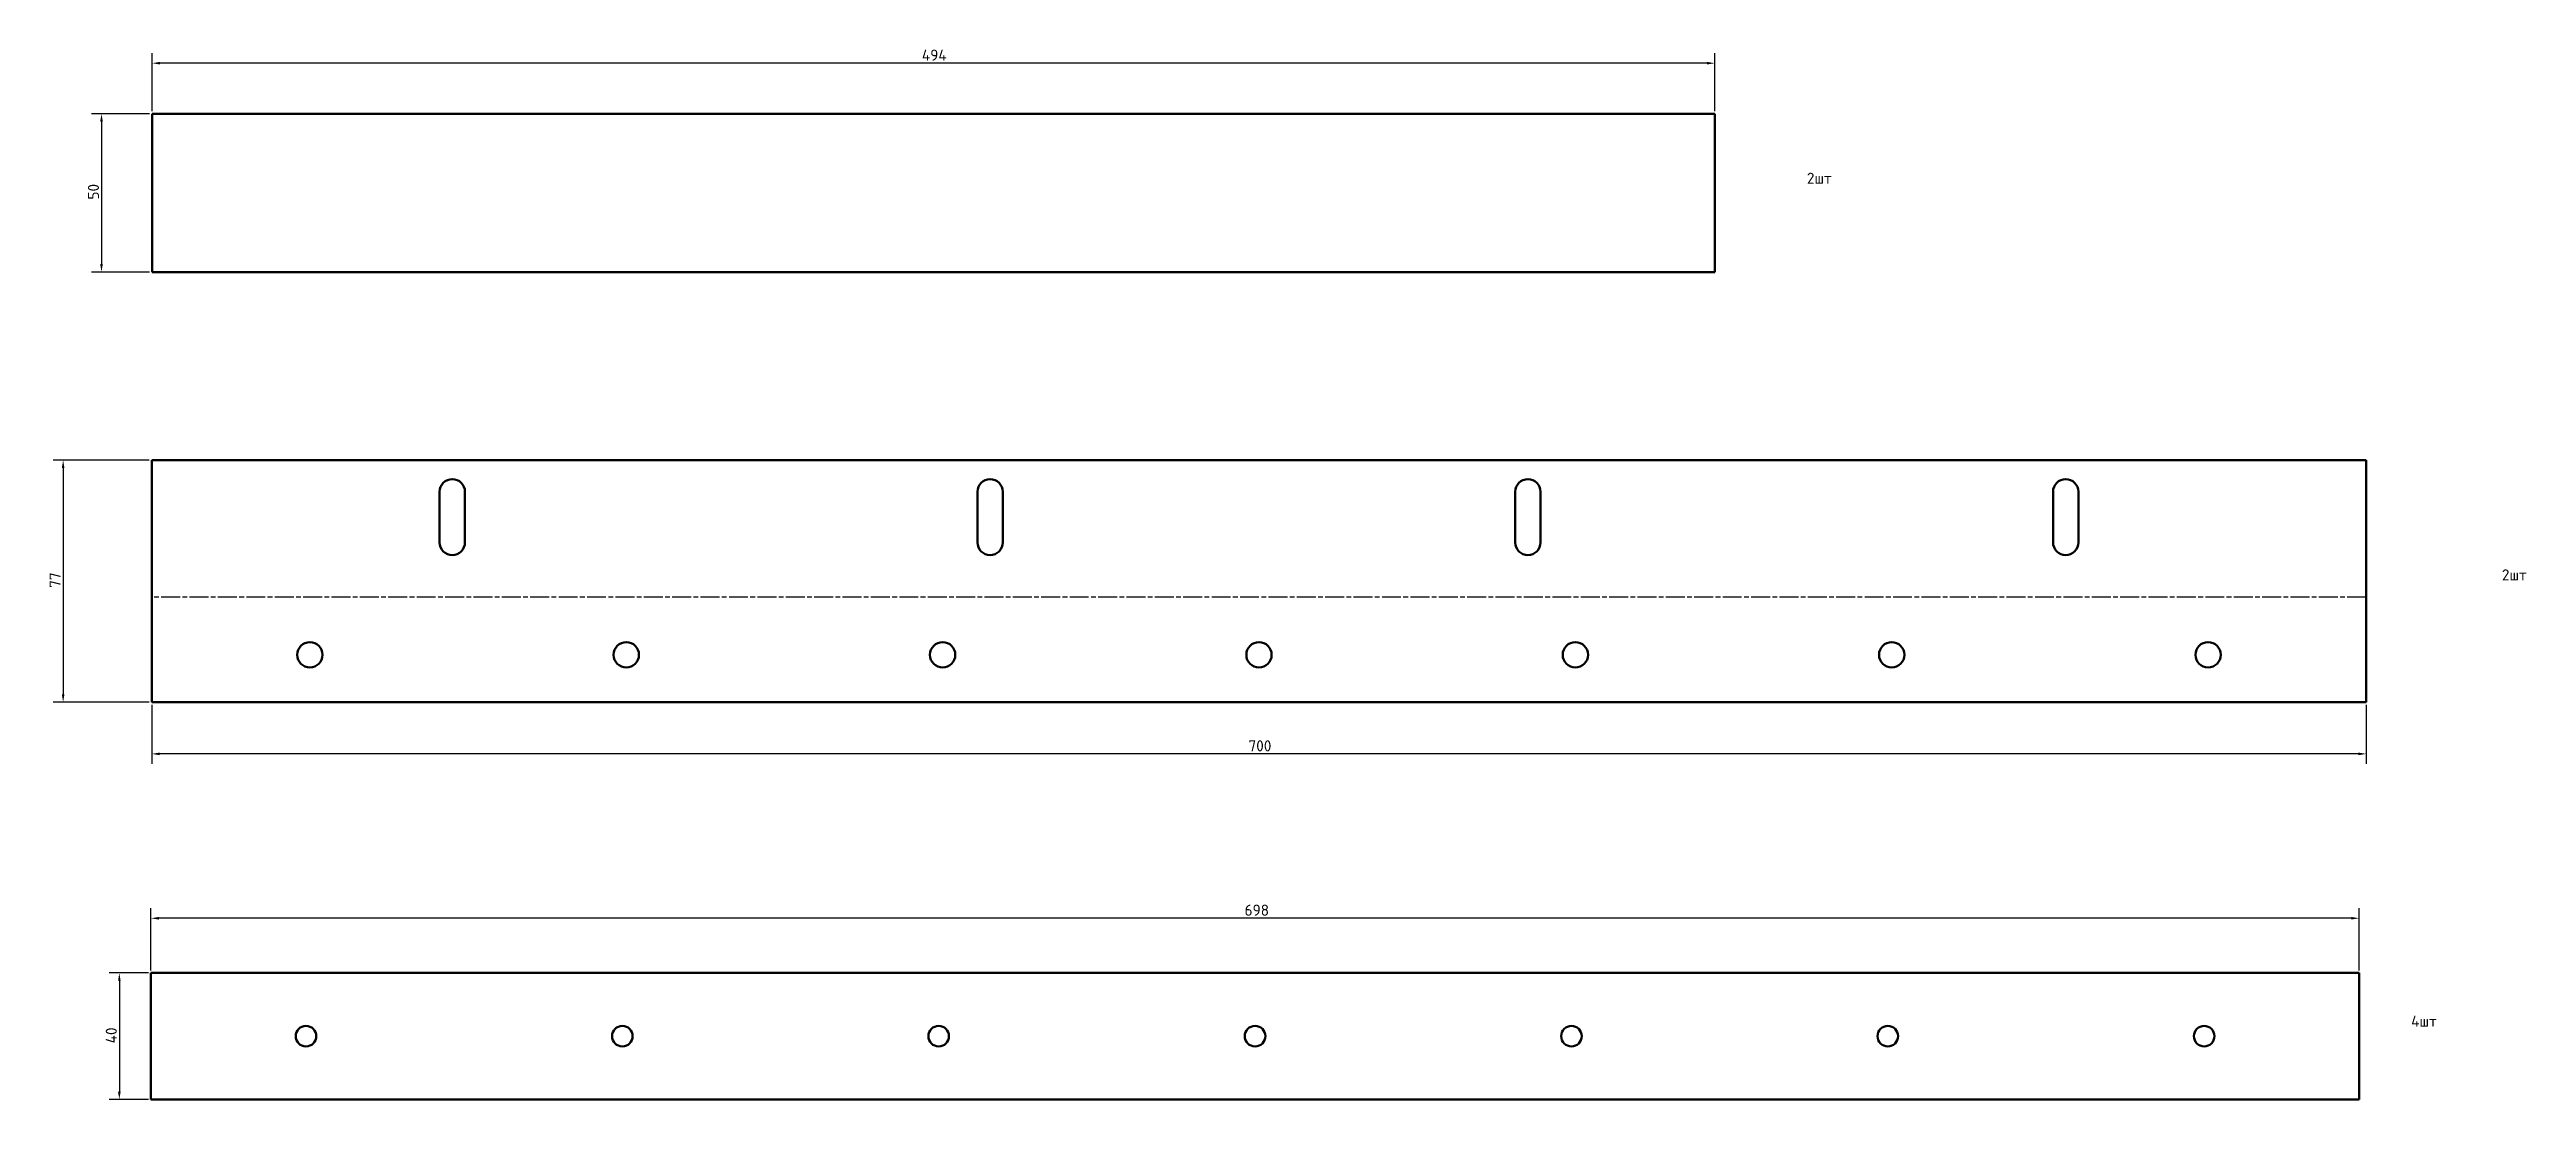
# Model space of a CAD drawing. Header units: millimetres. Extents: x -29 to 754, y 272 to 604.
import ezdxf

# ---------------------------------------------------------------- set-up
doc = ezdxf.new("R2010")
doc.units = ezdxf.units.MM
doc.linetypes.add('CHAIN', pattern=[0.3543, 0.2362, -0.0295, 0.0591, -0.0295])
for name, color, linetype, lineweight in [('Bend Centerline (ISO)', 7, 'CHAIN', 25), ('Dimension (ISO)', 7, 'Continuous', 25), ('Symbol (ISO)', 7, 'Continuous', 25), ('Visible (ISO)', 7, 'Continuous', 50)]:
    doc.layers.add(name, color=color, linetype=linetype, lineweight=lineweight)
doc.styles.add('Note Text (DIN)', font='isocpeur.ttf')
doc.dimstyles.new('Default (DIN)', dxfattribs={"dimtxt": 3.5, "dimasz": 2.5, "dimexe": 3.175, "dimexo": 0.8, "dimgap": 0.8, "dimtad": 1, "dimdec": 0, "dimrnd": 1e-08, "dimzin": 0, "dimtxsty": 'Note Text (DIN)', "dimcen": 0.09, "dimdle": 10, "dimclrd": 256, "dimclre": 256, "dimclrt": 256, "dimadec": 0, "dimazin": 0, "dimtfac": 1, "dimtmove": 0, "dimatfit": 3, "dimfxl": 1, "dimtolj": 1, "dimtzin": 0, "dimlwd": -1, "dimlwe": -1, "dimarcsym": 0})

# ---------------------------------------------------------------- blocks, each defined once
blk = doc.blocks.new('*D4')
at = {"layer": 'Defpoints', "color": 0, "transparency": 16777216}
for p in [(3.02, 397.69), (703.02, 397.69), (3.02, 381.37)]:
    blk.add_point(p, dxfattribs=at)
at = {"layer": 'Dimension (ISO)', "transparency": 16777216}
for p, q in [((3.02, 396.89), (3.02, 378.2)), ((703.02, 396.89), (703.02, 378.2)), ((700.52, 381.37), (5.52, 381.37))]:
    blk.add_line(p, q, dxfattribs=at)
for points in [[(5.52, 381.79), (5.52, 380.95), (3.02, 381.37)], [(700.52, 381.79), (700.52, 380.95), (703.02, 381.37)]]:
    blk.add_solid(points, dxfattribs=at)
at = {"layer": 'Dimension (ISO)', "transparency": 16777216, "insert": (349.69, 385.67), "char_height": 3.5, "attachment_point": 1, "style": 'Note Text (DIN)'}
blk.add_mtext('\\A1;700', dxfattribs=at)
blk = doc.blocks.new('*D5')
at = {"layer": 'Defpoints', "color": 0, "transparency": 16777216}
for p in [(2.78, 312.16), (-7.22, 272.16), (2.78, 272.16)]:
    blk.add_point(p, dxfattribs=at)
at = {"layer": 'Dimension (ISO)', "transparency": 16777216}
for p, q in [((1.98, 312.16), (-10.4, 312.16)), ((-7.22, 309.66), (-7.22, 274.66)), ((1.98, 272.16), (-10.4, 272.16))]:
    blk.add_line(p, q, dxfattribs=at)
for points in [[(-7.64, 309.66), (-6.8, 309.66), (-7.22, 312.16)], [(-7.64, 274.66), (-6.8, 274.66), (-7.22, 272.16)]]:
    blk.add_solid(points, dxfattribs=at)
at = {"layer": 'Dimension (ISO)', "transparency": 16777216, "insert": (-11.52, 289.89), "char_height": 3.5, "attachment_point": 1, "rotation": 90, "style": 'Note Text (DIN)'}
blk.add_mtext('\\A1;40', dxfattribs=at)
blk = doc.blocks.new('*D6')
at = {"layer": 'Defpoints', "color": 0, "transparency": 16777216}
for p in [(2.78, 329.43), (2.78, 312.16), (700.78, 312.16)]:
    blk.add_point(p, dxfattribs=at)
at = {"layer": 'Dimension (ISO)', "transparency": 16777216}
for p, q in [((2.78, 312.96), (2.78, 332.6)), ((698.28, 329.43), (5.28, 329.43)), ((700.78, 312.96), (700.78, 332.6))]:
    blk.add_line(p, q, dxfattribs=at)
for points in [[(5.28, 329.84), (5.28, 329.01), (2.78, 329.43)], [(698.28, 329.84), (698.28, 329.01), (700.78, 329.43)]]:
    blk.add_solid(points, dxfattribs=at)
at = {"layer": 'Dimension (ISO)', "transparency": 16777216, "insert": (348.45, 333.73), "char_height": 3.5, "attachment_point": 1, "style": 'Note Text (DIN)'}
blk.add_mtext('\\A1;698', dxfattribs=at)
blk = doc.blocks.new('*D7')
at = {"layer": 'Defpoints', "color": 0, "transparency": 16777216}
for p in [(3.02, 474.21), (-24.98, 397.69), (3.02, 397.69)]:
    blk.add_point(p, dxfattribs=at)
at = {"layer": 'Dimension (ISO)', "transparency": 16777216}
for p, q in [((2.22, 474.21), (-28.16, 474.21)), ((-24.98, 471.71), (-24.98, 400.19)), ((2.22, 397.69), (-28.16, 397.69))]:
    blk.add_line(p, q, dxfattribs=at)
for points in [[(-25.4, 471.71), (-24.57, 471.71), (-24.98, 474.21)], [(-25.4, 400.19), (-24.57, 400.19), (-24.98, 397.69)]]:
    blk.add_solid(points, dxfattribs=at)
at = {"layer": 'Dimension (ISO)', "transparency": 16777216, "insert": (-29.28, 433.85), "char_height": 3.5, "attachment_point": 1, "rotation": 90, "style": 'Note Text (DIN)'}
blk.add_mtext('\\A1;77', dxfattribs=at)
blk = doc.blocks.new('*D8')
at = {"layer": 'Defpoints', "color": 0, "transparency": 16777216}
for p in [(3.14, 599.66), (3.14, 583.66), (497.14, 583.66)]:
    blk.add_point(p, dxfattribs=at)
at = {"layer": 'Dimension (ISO)', "transparency": 16777216}
for p, q in [((3.14, 584.46), (3.14, 602.83)), ((494.64, 599.66), (5.64, 599.66)), ((497.14, 584.46), (497.14, 602.83))]:
    blk.add_line(p, q, dxfattribs=at)
for points in [[(5.64, 600.07), (5.64, 599.24), (3.14, 599.66)], [(494.64, 600.07), (494.64, 599.24), (497.14, 599.66)]]:
    blk.add_solid(points, dxfattribs=at)
at = {"layer": 'Dimension (ISO)', "transparency": 16777216, "insert": (246.46, 603.96), "char_height": 3.5, "attachment_point": 1, "style": 'Note Text (DIN)'}
blk.add_mtext('\\A1;494', dxfattribs=at)
blk = doc.blocks.new('*D9')
at = {"layer": 'Defpoints', "color": 0, "transparency": 16777216}
for p in [(3.14, 583.66), (-12.86, 533.66), (3.14, 533.66)]:
    blk.add_point(p, dxfattribs=at)
at = {"layer": 'Dimension (ISO)', "transparency": 16777216}
for p, q in [((2.34, 583.66), (-16.04, 583.66)), ((-12.86, 581.16), (-12.86, 536.16)), ((2.34, 533.66), (-16.04, 533.66))]:
    blk.add_line(p, q, dxfattribs=at)
for points in [[(-13.28, 581.16), (-12.44, 581.16), (-12.86, 583.66)], [(-13.28, 536.16), (-12.44, 536.16), (-12.86, 533.66)]]:
    blk.add_solid(points, dxfattribs=at)
at = {"layer": 'Dimension (ISO)', "transparency": 16777216, "insert": (-17.16, 556.56), "char_height": 3.5, "attachment_point": 1, "rotation": 90, "style": 'Note Text (DIN)'}
blk.add_mtext('\\A1;50', dxfattribs=at)

msp = doc.modelspace()

# ---------------------------------------------------------------- linework, layer by layer
at = {"layer": 'Bend Centerline (ISO)', "ltscale": 25.32983}
msp.add_line((703.02, 430.95), (3.02, 430.95), dxfattribs=at)
at = {"layer": 'Visible (ISO)'}
for p, q in [((3.14, 583.66), (3.14, 533.66)), ((497.14, 583.66), (3.14, 583.66)), ((497.14, 533.66), (497.14, 583.66)), ((3.14, 533.66), (497.14, 533.66)), ((703.02, 474.21), (3.02, 474.21)), ((3.02, 433.21), (3.02, 474.21)), ((703.02, 433.21), (703.02, 474.21)), ((94.02, 464.21), (94.02, 448.21)), ((102.02, 448.21), (102.02, 464.21)), ((264.02, 464.21), (264.02, 448.21)), ((272.02, 448.21), (272.02, 464.21)), ((434.02, 464.21), (434.02, 448.21)), ((442.02, 448.21), (442.02, 464.21)), ((604.02, 464.21), (604.02, 448.21)), ((612.02, 448.21), (612.02, 464.21)), ((3.02, 428.69), (3.02, 433.21)), ((703.02, 428.69), (703.02, 433.21)), ((3.02, 397.69), (3.02, 428.69)), ((703.02, 397.69), (703.02, 428.69)), ((703.02, 397.69), (3.02, 397.69)), ((2.78, 312.16), (2.78, 272.16)), ((700.78, 312.16), (2.78, 312.16)), ((700.78, 272.16), (700.78, 312.16)), ((2.78, 272.16), (700.78, 272.16))]:
    msp.add_line(p, q, dxfattribs=at)
for centre, radius in [((53.02, 412.69), 4), ((153.02, 412.69), 4), ((253.02, 412.69), 4), ((353.02, 412.69), 4), ((453.02, 412.69), 4), ((553.02, 412.69), 4), ((653.02, 412.69), 4), ((51.78, 292.16), 3.25), ((151.78, 292.16), 3.25), ((251.78, 292.16), 3.25), ((351.78, 292.16), 3.25), ((451.78, 292.16), 3.25), ((551.78, 292.16), 3.25), ((651.78, 292.16), 3.25)]:
    msp.add_circle(centre, radius, dxfattribs=at)
for centre, start, end in [((98.02, 464.21), 0, 180), ((268.02, 464.21), 0, 180), ((438.02, 464.21), 0, 180), ((608.02, 464.21), 0, 180), ((98.02, 448.21), 180, 0), ((268.02, 448.21), 180, 0), ((438.02, 448.21), 180, 0), ((608.02, 448.21), 180, 0)]:
    msp.add_arc(centre, 4, start, end, dxfattribs=at)

# ---------------------------------------------------------------- texts
at = {"layer": 'Symbol (ISO)', "char_height": 3.5, "attachment_point": 1, "style": 'Note Text (DIN)'}
for s, insert, width in [('\\fISOCPEUR|b0|i0;2шт', (526.2, 565.05), 8.7468), ('\\fISOCPEUR|b0|i0;2шт', (745.89, 439.69), 8.7468), ('\\fISOCPEUR|b0|i0;4шт', (717.22, 298.68), 9.0974)]:
    msp.add_mtext(s, dxfattribs=dict(at, insert=insert, width=width))

# ---------------------------------------------------------------- dimensions: what is measured, and where the dimension line sits
at = {"layer": 'Dimension (ISO)'}
for base, p1, p2, angle, picture, middle in [((3.14, 599.66), (497.14, 583.66), (3.14, 583.66), 180, '*D8', (250.14, 599.66)), ((-12.86, 533.66), (3.14, 583.66), (3.14, 533.66), 90, '*D9', (-12.86, 558.66)), ((-24.98, 397.69), (3.02, 474.21), (3.02, 397.69), 90, '*D7', (-24.98, 435.95)), ((3.02, 381.37), (703.02, 397.69), (3.02, 397.69), 180, '*D4', (353.02, 381.37)), ((2.78, 329.43), (700.78, 312.16), (2.78, 312.16), 180, '*D6', (351.78, 329.43)), ((-7.22, 272.16), (2.78, 312.16), (2.78, 272.16), 90, '*D5', (-7.22, 292.16))]:
    dim = msp.add_linear_dim(base=base, p1=p1, p2=p2, angle=angle, dimstyle='Default (DIN)', override={"dimgap": 0.8, "dimdec": 0, "dimtol": 0, "dimlim": 0, "dimtp": 0, "dimtm": 0, "dimtdec": 2, "dimtofl": 0, "dimatfit": 1}, dxfattribs=at)
    dim.commit()
    dim.dimension.update_dxf_attribs({"geometry": picture, "text_midpoint": middle, "dimtype": 160})

doc.saveas('drawing.dxf')
